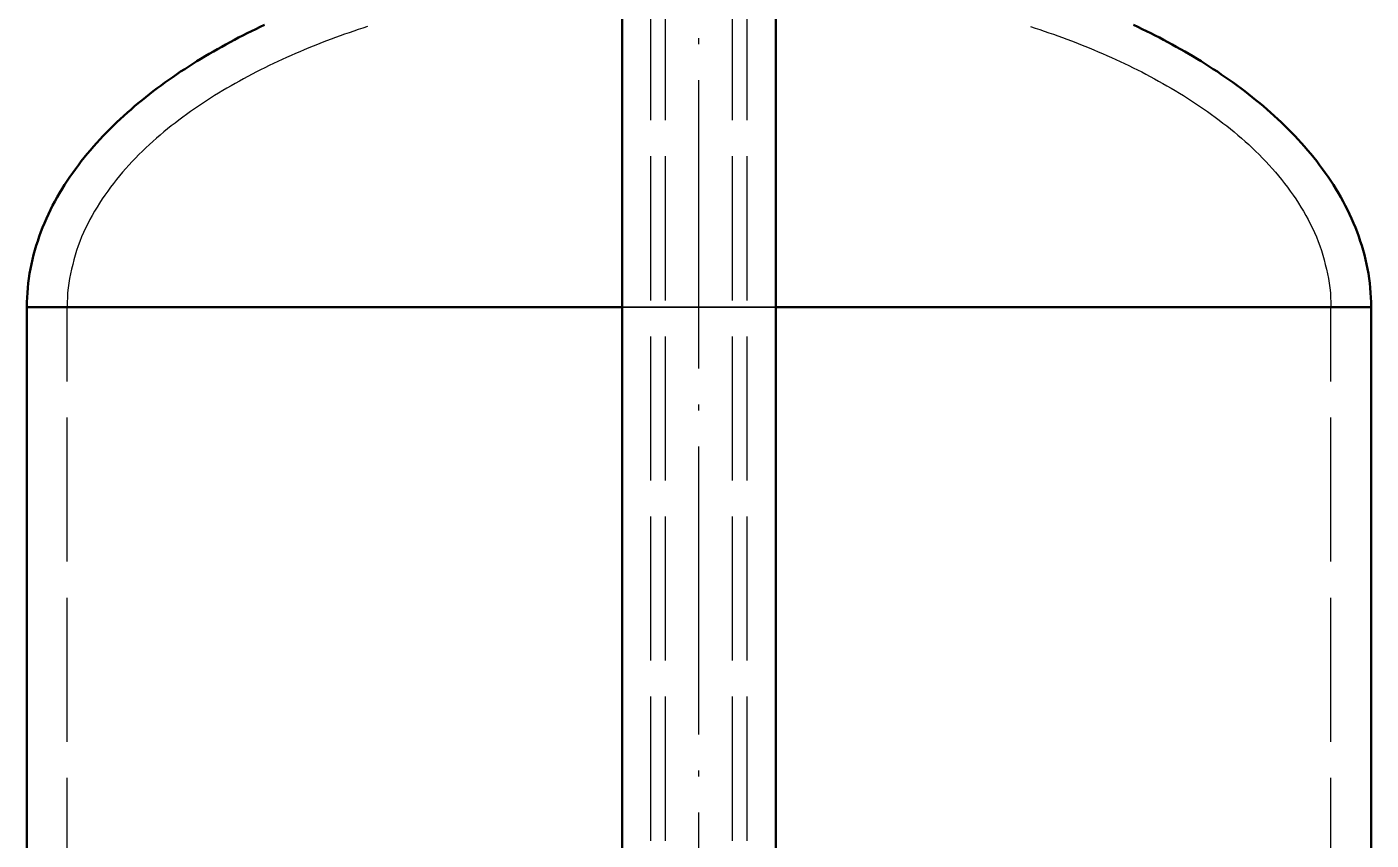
# Model space of a CAD drawing. Header units: millimetres. Extents: x 0 to 420, y 0 to 297.
# Drawn here: x 162.3 to 190.3, y 223.8 to 240.73 of the extents above; entities that cross this region are included whole.
import ezdxf

# ---------------------------------------------------------------- set-up
doc = ezdxf.new("R2010")
doc.units = ezdxf.units.MM
doc.linetypes.add('ISO02-TRAZOS', pattern=[3.75, 3, -0.75])
doc.linetypes.add('ISO04-TRAZO-PUNTO', pattern=[7.625, 6, -0.75, 0.125, -0.75])
for name, color, linetype, lineweight in [('01-VISIBLE', 7, 'CONTINUOUS', 50), ('02-OCULTA', 4, 'ISO02-TRAZOS', 25), ('03-EJE', 1, 'ISO04-TRAZO-PUNTO', 25)]:
    doc.layers.add(name, color=color, linetype=linetype, lineweight=lineweight)

msp = doc.modelspace()

# ---------------------------------------------------------------- linework, layer by layer
at = {"layer": '01-VISIBLE'}
for p, q in [((174.698, 245.305), (174.698, 190.44)), ((177.898, 245.305), (177.898, 190.44)), ((162.298, 162.64), (162.298, 234.9)), ((190.298, 162.64), (190.298, 234.9))]:
    msp.add_line(p, q, dxfattribs=at)
for points in [[(162.298, 234.9), (162.299, 235), (162.303, 235.1), (162.309, 235.2), (162.317, 235.3), (162.327, 235.399), (162.34, 235.498), (162.356, 235.597), (162.373, 235.696), (162.393, 235.794), (162.415, 235.891), (162.439, 235.988), (162.465, 236.085), (162.493, 236.181), (162.524, 236.276), (162.556, 236.371), (162.59, 236.464), (162.626, 236.558), (162.664, 236.65), (162.704, 236.742), (162.746, 236.833), (162.79, 236.923), (162.835, 237.012), (162.882, 237.1), (162.93, 237.188), (162.98, 237.274), (163.032, 237.36), (163.085, 237.445), (163.139, 237.529), (163.195, 237.612), (163.252, 237.694), (163.311, 237.775), (163.37, 237.855), (163.431, 237.935), (163.493, 238.013), (163.556, 238.09), (163.621, 238.167), (163.686, 238.243), (163.753, 238.317), (163.82, 238.391), (163.888, 238.464), (163.958, 238.536), (164.028, 238.608), (164.099, 238.678), (164.171, 238.747), (164.244, 238.816), (164.317, 238.884), (164.392, 238.951), (164.467, 239.017), (164.542, 239.082), (164.619, 239.146), (164.696, 239.21), (164.774, 239.273), (164.853, 239.334), (164.932, 239.396), (165.011, 239.456), (165.092, 239.516), (165.173, 239.574), (165.254, 239.632), (165.336, 239.69), (165.418, 239.746), (165.501, 239.802), (165.585, 239.857), (165.669, 239.912), (165.753, 239.965), (165.838, 240.018), (165.923, 240.07), (166.009, 240.122), (166.095, 240.173), (166.182, 240.223), (166.269, 240.272), (166.356, 240.321), (166.443, 240.369), (166.531, 240.417), (166.62, 240.464), (166.708, 240.51), (166.797, 240.556), (166.887, 240.601), (166.976, 240.645), (167.066, 240.689), (167.156, 240.732), (167.247, 240.775)], [(190.298, 234.9), (190.297, 235), (190.294, 235.1), (190.288, 235.2), (190.28, 235.3), (190.269, 235.399), (190.256, 235.498), (190.241, 235.597), (190.223, 235.696), (190.204, 235.794), (190.182, 235.891), (190.158, 235.988), (190.131, 236.085), (190.103, 236.181), (190.073, 236.276), (190.04, 236.371), (190.006, 236.464), (189.97, 236.558), (189.932, 236.65), (189.892, 236.742), (189.85, 236.833), (189.807, 236.923), (189.761, 237.012), (189.715, 237.1), (189.666, 237.188), (189.616, 237.274), (189.565, 237.36), (189.512, 237.445), (189.457, 237.529), (189.401, 237.612), (189.344, 237.694), (189.286, 237.775), (189.226, 237.855), (189.165, 237.935), (189.103, 238.013), (189.04, 238.09), (188.976, 238.167), (188.91, 238.243), (188.844, 238.317), (188.776, 238.391), (188.708, 238.464), (188.639, 238.536), (188.568, 238.608), (188.497, 238.678), (188.425, 238.747), (188.353, 238.816), (188.279, 238.884), (188.205, 238.951), (188.13, 239.017), (188.054, 239.082), (187.977, 239.146), (187.9, 239.21), (187.822, 239.273), (187.744, 239.334), (187.665, 239.396), (187.585, 239.456), (187.505, 239.516), (187.424, 239.574), (187.342, 239.632), (187.26, 239.69), (187.178, 239.746), (187.095, 239.802), (187.011, 239.857), (186.927, 239.912), (186.843, 239.965), (186.758, 240.018), (186.673, 240.07), (186.587, 240.122), (186.501, 240.173), (186.415, 240.223), (186.328, 240.272), (186.24, 240.321), (186.153, 240.369), (186.065, 240.417), (185.977, 240.464), (185.888, 240.51), (185.799, 240.556), (185.71, 240.601), (185.62, 240.645), (185.53, 240.689), (185.44, 240.732), (185.349, 240.775)], [(162.298, 234.9), (162.398, 234.9), (162.498, 234.9), (162.598, 234.9), (162.698, 234.9), (162.798, 234.9), (162.898, 234.9), (162.998, 234.9), (163.098, 234.9), (163.198, 234.9), (163.298, 234.9), (163.398, 234.9), (163.498, 234.9), (163.598, 234.9), (163.698, 234.9), (163.798, 234.9), (163.898, 234.9), (163.998, 234.9), (164.098, 234.9), (164.198, 234.9), (164.298, 234.9), (164.398, 234.9), (164.498, 234.9), (164.598, 234.9), (164.698, 234.9), (164.798, 234.9), (164.898, 234.9), (164.998, 234.9), (165.098, 234.9), (165.198, 234.9), (165.298, 234.9), (165.398, 234.9), (165.498, 234.9), (165.598, 234.9), (165.698, 234.9), (165.798, 234.9), (165.898, 234.9), (165.998, 234.9), (166.098, 234.9), (166.198, 234.9), (166.298, 234.9), (166.398, 234.9), (166.498, 234.9), (166.598, 234.9), (166.698, 234.9), (166.798, 234.9), (166.898, 234.9), (166.998, 234.9), (167.098, 234.9), (167.198, 234.9), (167.298, 234.9), (167.398, 234.9), (167.498, 234.9), (167.598, 234.9), (167.698, 234.9), (167.798, 234.9), (167.898, 234.9), (167.998, 234.9), (168.098, 234.9), (168.198, 234.9), (168.298, 234.9), (168.398, 234.9), (168.498, 234.9), (168.598, 234.9), (168.698, 234.9), (168.798, 234.9), (168.898, 234.9), (168.998, 234.9), (169.098, 234.9), (169.198, 234.9), (169.298, 234.9), (169.398, 234.9), (169.498, 234.9), (169.598, 234.9), (169.698, 234.9), (169.798, 234.9), (169.898, 234.9), (169.998, 234.9), (170.098, 234.9), (170.198, 234.9), (170.298, 234.9), (170.398, 234.9), (170.498, 234.9), (170.598, 234.9), (170.698, 234.9), (170.798, 234.9), (170.898, 234.9), (170.998, 234.9), (171.098, 234.9), (171.198, 234.9), (171.298, 234.9), (171.398, 234.9), (171.498, 234.9), (171.598, 234.9), (171.698, 234.9), (171.798, 234.9), (171.898, 234.9), (171.998, 234.9), (172.098, 234.9), (172.198, 234.9), (172.298, 234.9), (172.398, 234.9), (172.498, 234.9), (172.598, 234.9), (172.698, 234.9), (172.798, 234.9), (172.898, 234.9), (172.998, 234.9), (173.098, 234.9), (173.198, 234.9), (173.298, 234.9), (173.398, 234.9), (173.498, 234.9), (173.598, 234.9), (173.698, 234.9), (173.798, 234.9), (173.898, 234.9), (173.998, 234.9), (174.098, 234.9), (174.198, 234.9), (174.298, 234.9), (174.398, 234.9), (174.498, 234.9), (174.598, 234.9), (174.698, 234.9)], [(177.898, 234.9), (177.999, 234.9), (178.1, 234.9), (178.201, 234.9), (178.301, 234.9), (178.402, 234.9), (178.503, 234.9), (178.604, 234.9), (178.705, 234.9), (178.805, 234.9), (178.906, 234.9), (179.007, 234.9), (179.108, 234.9), (179.209, 234.9), (179.31, 234.9), (179.41, 234.9), (179.511, 234.9), (179.612, 234.9), (179.713, 234.9), (179.814, 234.9), (179.914, 234.9), (180.015, 234.9), (180.116, 234.9), (180.217, 234.9), (180.318, 234.9), (180.418, 234.9), (180.519, 234.9), (180.62, 234.9), (180.721, 234.9), (180.822, 234.9), (180.923, 234.9), (181.023, 234.9), (181.124, 234.9), (181.225, 234.9), (181.326, 234.9), (181.427, 234.9), (181.527, 234.9), (181.628, 234.9), (181.729, 234.9), (181.83, 234.9), (181.931, 234.9), (182.031, 234.9), (182.132, 234.9), (182.233, 234.9), (182.334, 234.9), (182.435, 234.9), (182.536, 234.9), (182.636, 234.9), (182.737, 234.9), (182.838, 234.9), (182.939, 234.9), (183.04, 234.9), (183.14, 234.9), (183.241, 234.9), (183.342, 234.9), (183.443, 234.9), (183.544, 234.9), (183.644, 234.9), (183.745, 234.9), (183.846, 234.9), (183.947, 234.9), (184.048, 234.9), (184.149, 234.9), (184.249, 234.9), (184.35, 234.9), (184.451, 234.9), (184.552, 234.9), (184.653, 234.9), (184.753, 234.9), (184.854, 234.9), (184.955, 234.9), (185.056, 234.9), (185.157, 234.9), (185.258, 234.9), (185.358, 234.9), (185.459, 234.9), (185.56, 234.9), (185.661, 234.9), (185.762, 234.9), (185.862, 234.9), (185.963, 234.9), (186.064, 234.9), (186.165, 234.9), (186.266, 234.9), (186.366, 234.9), (186.467, 234.9), (186.568, 234.9), (186.669, 234.9), (186.77, 234.9), (186.871, 234.9), (186.971, 234.9), (187.072, 234.9), (187.173, 234.9), (187.274, 234.9), (187.375, 234.9), (187.475, 234.9), (187.576, 234.9), (187.677, 234.9), (187.778, 234.9), (187.879, 234.9), (187.979, 234.9), (188.08, 234.9), (188.181, 234.9), (188.282, 234.9), (188.383, 234.9), (188.484, 234.9), (188.584, 234.9), (188.685, 234.9), (188.786, 234.9), (188.887, 234.9), (188.988, 234.9), (189.088, 234.9), (189.189, 234.9), (189.29, 234.9), (189.391, 234.9), (189.492, 234.9), (189.592, 234.9), (189.693, 234.9), (189.794, 234.9), (189.895, 234.9), (189.996, 234.9), (190.097, 234.9), (190.197, 234.9), (190.298, 234.9)]]:
    msp.add_lwpolyline(points, dxfattribs=at)
at = {"layer": '02-OCULTA'}
for p, q in [((175.298, 115.04), (175.298, 244.476)), ((175.598, 115.04), (175.598, 244.476)), ((176.998, 115.04), (176.998, 244.476)), ((177.298, 115.04), (177.298, 244.476)), ((163.138, 124.6), (163.138, 234.9)), ((189.458, 124.6), (189.458, 234.9))]:
    msp.add_line(p, q, dxfattribs=at)
for points in [[(169.391, 240.739), (169.296, 240.709), (169.201, 240.677), (169.106, 240.645), (169.012, 240.613), (168.917, 240.58), (168.823, 240.546), (168.729, 240.512), (168.635, 240.477), (168.541, 240.442), (168.448, 240.406), (168.355, 240.37), (168.262, 240.333), (168.169, 240.295), (168.077, 240.257), (167.984, 240.218), (167.892, 240.179), (167.801, 240.138), (167.709, 240.098), (167.618, 240.057), (167.527, 240.015), (167.437, 239.972), (167.346, 239.929), (167.256, 239.885), (167.167, 239.84), (167.078, 239.795), (166.989, 239.749), (166.9, 239.702), (166.812, 239.655), (166.724, 239.607), (166.637, 239.558), (166.55, 239.509), (166.463, 239.458), (166.377, 239.407), (166.292, 239.356), (166.206, 239.303), (166.122, 239.25), (166.038, 239.196), (165.954, 239.141), (165.871, 239.085), (165.788, 239.029), (165.706, 238.971), (165.625, 238.913), (165.544, 238.854), (165.464, 238.794), (165.384, 238.733), (165.306, 238.672), (165.227, 238.609), (165.15, 238.546), (165.073, 238.481), (164.998, 238.416), (164.923, 238.35), (164.849, 238.282), (164.776, 238.214), (164.703, 238.145), (164.632, 238.075), (164.562, 238.003), (164.492, 237.931), (164.424, 237.858), (164.357, 237.784), (164.291, 237.708), (164.226, 237.632), (164.163, 237.555), (164.101, 237.476), (164.04, 237.397), (163.981, 237.316), (163.923, 237.234), (163.867, 237.151), (163.813, 237.067), (163.76, 236.982), (163.709, 236.897), (163.659, 236.81), (163.611, 236.722), (163.565, 236.633), (163.52, 236.543), (163.478, 236.453), (163.438, 236.361), (163.401, 236.268), (163.366, 236.174), (163.334, 236.079), (163.305, 235.984), (163.278, 235.887), (163.253, 235.79), (163.23, 235.693), (163.208, 235.595), (163.188, 235.497), (163.17, 235.399), (163.156, 235.3), (163.146, 235.2), (163.141, 235.1), (163.139, 235), (163.138, 234.9)], [(183.205, 240.739), (183.3, 240.709), (183.395, 240.677), (183.49, 240.645), (183.585, 240.613), (183.679, 240.58), (183.773, 240.546), (183.867, 240.512), (183.961, 240.477), (184.055, 240.442), (184.148, 240.406), (184.242, 240.37), (184.335, 240.333), (184.427, 240.295), (184.52, 240.257), (184.612, 240.218), (184.704, 240.179), (184.796, 240.138), (184.887, 240.098), (184.978, 240.057), (185.069, 240.015), (185.16, 239.972), (185.25, 239.929), (185.34, 239.885), (185.429, 239.84), (185.519, 239.795), (185.608, 239.749), (185.696, 239.702), (185.784, 239.655), (185.872, 239.607), (185.959, 239.558), (186.046, 239.509), (186.133, 239.458), (186.219, 239.407), (186.305, 239.356), (186.39, 239.303), (186.475, 239.25), (186.559, 239.196), (186.642, 239.141), (186.725, 239.085), (186.808, 239.029), (186.89, 238.971), (186.971, 238.913), (187.052, 238.854), (187.132, 238.794), (187.212, 238.733), (187.291, 238.672), (187.369, 238.609), (187.446, 238.546), (187.523, 238.481), (187.599, 238.416), (187.674, 238.35), (187.748, 238.282), (187.821, 238.214), (187.893, 238.145), (187.964, 238.075), (188.035, 238.003), (188.104, 237.931), (188.172, 237.858), (188.239, 237.784), (188.305, 237.708), (188.37, 237.632), (188.433, 237.555), (188.495, 237.476), (188.556, 237.397), (188.615, 237.316), (188.673, 237.234), (188.729, 237.151), (188.784, 237.067), (188.837, 236.982), (188.888, 236.897), (188.937, 236.81), (188.985, 236.722), (189.032, 236.633), (189.076, 236.543), (189.118, 236.453), (189.158, 236.361), (189.196, 236.268), (189.23, 236.174), (189.262, 236.079), (189.291, 235.984), (189.318, 235.887), (189.343, 235.79), (189.366, 235.693), (189.388, 235.595), (189.408, 235.497), (189.426, 235.399), (189.441, 235.3), (189.45, 235.2), (189.455, 235.1), (189.457, 235), (189.458, 234.9)], [(176.298, 234.9), (176.198, 234.9), (176.098, 234.9), (175.998, 234.9), (175.898, 234.9), (175.798, 234.9), (175.698, 234.9), (175.598, 234.9), (175.498, 234.9), (175.398, 234.9), (175.298, 234.9), (175.198, 234.9), (175.098, 234.9), (174.998, 234.9), (174.898, 234.9), (174.798, 234.9), (174.698, 234.9), (174.598, 234.9), (174.498, 234.9), (174.398, 234.9), (174.298, 234.9), (174.198, 234.9), (174.098, 234.9), (173.998, 234.9), (173.898, 234.9), (173.798, 234.9), (173.698, 234.9), (173.598, 234.9), (173.498, 234.9), (173.398, 234.9), (173.298, 234.9), (173.198, 234.9), (173.098, 234.9), (172.998, 234.9), (172.898, 234.9), (172.798, 234.9), (172.698, 234.9), (172.598, 234.9), (172.498, 234.9), (172.398, 234.9), (172.298, 234.9), (172.198, 234.9), (172.098, 234.9), (171.998, 234.9), (171.898, 234.9), (171.798, 234.9), (171.698, 234.9), (171.598, 234.9), (171.498, 234.9), (171.398, 234.9), (171.298, 234.9), (171.198, 234.9), (171.098, 234.9), (170.998, 234.9), (170.898, 234.9), (170.798, 234.9), (170.698, 234.9), (170.598, 234.9), (170.498, 234.9), (170.398, 234.9), (170.298, 234.9), (170.198, 234.9), (170.098, 234.9), (169.998, 234.9), (169.898, 234.9), (169.798, 234.9), (169.698, 234.9), (169.598, 234.9), (169.498, 234.9), (169.398, 234.9), (169.298, 234.9), (169.198, 234.9), (169.098, 234.9), (168.998, 234.9), (168.898, 234.9), (168.798, 234.9), (168.698, 234.9), (168.598, 234.9), (168.498, 234.9), (168.398, 234.9), (168.298, 234.9), (168.198, 234.9), (168.098, 234.9), (167.998, 234.9), (167.898, 234.9), (167.798, 234.9), (167.698, 234.9), (167.598, 234.9), (167.498, 234.9), (167.398, 234.9), (167.298, 234.9), (167.198, 234.9), (167.098, 234.9), (166.998, 234.9), (166.898, 234.9), (166.798, 234.9), (166.698, 234.9), (166.598, 234.9), (166.498, 234.9), (166.398, 234.9), (166.298, 234.9), (166.198, 234.9), (166.098, 234.9), (165.998, 234.9), (165.898, 234.9), (165.798, 234.9), (165.698, 234.9), (165.598, 234.9), (165.498, 234.9), (165.398, 234.9), (165.298, 234.9), (165.198, 234.9), (165.098, 234.9), (164.998, 234.9), (164.898, 234.9), (164.798, 234.9), (164.698, 234.9), (164.598, 234.9), (164.498, 234.9), (164.398, 234.9), (164.298, 234.9), (164.198, 234.9), (164.098, 234.9), (163.998, 234.9), (163.898, 234.9), (163.798, 234.9), (163.698, 234.9), (163.598, 234.9), (163.498, 234.9), (163.398, 234.9), (163.298, 234.9), (163.198, 234.9), (163.098, 234.9), (162.998, 234.9), (162.898, 234.9), (162.798, 234.9), (162.698, 234.9), (162.598, 234.9), (162.498, 234.9), (162.398, 234.9), (162.298, 234.9)], [(176.298, 234.9), (176.198, 234.9), (176.097, 234.9), (175.997, 234.9), (175.896, 234.9), (175.796, 234.9), (175.695, 234.9), (175.595, 234.9), (175.494, 234.9), (175.394, 234.9), (175.294, 234.9), (175.193, 234.9), (175.093, 234.9), (174.992, 234.9), (174.892, 234.9), (174.791, 234.9), (174.691, 234.9), (174.59, 234.9), (174.49, 234.9), (174.389, 234.9), (174.289, 234.9), (174.189, 234.9), (174.088, 234.9), (173.988, 234.9), (173.887, 234.9), (173.787, 234.9), (173.686, 234.9), (173.586, 234.9), (173.485, 234.9), (173.385, 234.9), (173.284, 234.9), (173.184, 234.9), (173.083, 234.9), (172.983, 234.9), (172.883, 234.9), (172.782, 234.9), (172.682, 234.9), (172.581, 234.9), (172.481, 234.9), (172.38, 234.9), (172.28, 234.9), (172.179, 234.9), (172.079, 234.9), (171.978, 234.9), (171.878, 234.9), (171.778, 234.9), (171.677, 234.9), (171.577, 234.9), (171.476, 234.9), (171.376, 234.9), (171.275, 234.9), (171.175, 234.9), (171.074, 234.9), (170.974, 234.9), (170.873, 234.9), (170.773, 234.9), (170.673, 234.9), (170.572, 234.9), (170.472, 234.9), (170.371, 234.9), (170.271, 234.9), (170.17, 234.9), (170.07, 234.9), (169.969, 234.9), (169.869, 234.9), (169.768, 234.9), (169.668, 234.9), (169.567, 234.9), (169.467, 234.9), (169.367, 234.9), (169.266, 234.9), (169.166, 234.9), (169.065, 234.9), (168.965, 234.9), (168.864, 234.9), (168.764, 234.9), (168.663, 234.9), (168.563, 234.9), (168.462, 234.9), (168.362, 234.9), (168.262, 234.9), (168.161, 234.9), (168.061, 234.9), (167.96, 234.9), (167.86, 234.9), (167.759, 234.9), (167.659, 234.9), (167.558, 234.9), (167.458, 234.9), (167.357, 234.9), (167.257, 234.9), (167.156, 234.9), (167.056, 234.9), (166.956, 234.9), (166.855, 234.9), (166.755, 234.9), (166.654, 234.9), (166.554, 234.9), (166.453, 234.9), (166.353, 234.9), (166.252, 234.9), (166.152, 234.9), (166.051, 234.9), (165.951, 234.9), (165.851, 234.9), (165.75, 234.9), (165.65, 234.9), (165.549, 234.9), (165.449, 234.9), (165.348, 234.9), (165.248, 234.9), (165.147, 234.9), (165.047, 234.9), (164.946, 234.9), (164.846, 234.9), (164.745, 234.9), (164.645, 234.9), (164.545, 234.9), (164.444, 234.9), (164.344, 234.9), (164.243, 234.9), (164.143, 234.9), (164.042, 234.9), (163.942, 234.9), (163.841, 234.9), (163.741, 234.9), (163.64, 234.9), (163.54, 234.9), (163.44, 234.9), (163.339, 234.9), (163.239, 234.9), (163.138, 234.9)], [(163.138, 234.9), (163.238, 234.9), (163.338, 234.9), (163.438, 234.9), (163.538, 234.9), (163.639, 234.9), (163.739, 234.9), (163.839, 234.9), (163.939, 234.9), (164.039, 234.9), (164.139, 234.9), (164.239, 234.9), (164.339, 234.9), (164.439, 234.9), (164.539, 234.9), (164.639, 234.9), (164.739, 234.9), (164.839, 234.9), (164.94, 234.9), (165.04, 234.9), (165.14, 234.9), (165.24, 234.9), (165.34, 234.9), (165.44, 234.9), (165.54, 234.9), (165.64, 234.9), (165.74, 234.9), (165.84, 234.9), (165.94, 234.9), (166.04, 234.9), (166.14, 234.9), (166.241, 234.9), (166.341, 234.9), (166.441, 234.9), (166.541, 234.9), (166.641, 234.9), (166.741, 234.9), (166.841, 234.9), (166.941, 234.9), (167.041, 234.9), (167.141, 234.9), (167.241, 234.9), (167.341, 234.9), (167.441, 234.9), (167.542, 234.9), (167.642, 234.9), (167.742, 234.9), (167.842, 234.9), (167.942, 234.9), (168.042, 234.9), (168.142, 234.9), (168.242, 234.9), (168.342, 234.9), (168.442, 234.9), (168.542, 234.9), (168.642, 234.9), (168.742, 234.9), (168.842, 234.9), (168.943, 234.9), (169.043, 234.9), (169.143, 234.9), (169.243, 234.9), (169.343, 234.9), (169.443, 234.9), (169.543, 234.9), (169.643, 234.9), (169.743, 234.9), (169.843, 234.9), (169.943, 234.9), (170.043, 234.9), (170.143, 234.9), (170.244, 234.9), (170.344, 234.9), (170.444, 234.9), (170.544, 234.9), (170.644, 234.9), (170.744, 234.9), (170.844, 234.9), (170.944, 234.9), (171.044, 234.9), (171.144, 234.9), (171.244, 234.9), (171.344, 234.9), (171.444, 234.9), (171.545, 234.9), (171.645, 234.9), (171.745, 234.9), (171.845, 234.9), (171.945, 234.9), (172.045, 234.9), (172.145, 234.9), (172.245, 234.9), (172.345, 234.9), (172.445, 234.9), (172.545, 234.9), (172.645, 234.9), (172.745, 234.9), (172.846, 234.9), (172.946, 234.9), (173.046, 234.9), (173.146, 234.9), (173.246, 234.9), (173.346, 234.9), (173.446, 234.9), (173.546, 234.9), (173.646, 234.9), (173.746, 234.9), (173.846, 234.9), (173.946, 234.9), (174.046, 234.9), (174.147, 234.9), (174.247, 234.9), (174.347, 234.9), (174.447, 234.9), (174.547, 234.9), (174.647, 234.9), (174.747, 234.9), (174.847, 234.9), (174.947, 234.9), (175.047, 234.9), (175.147, 234.9), (175.247, 234.9), (175.347, 234.9), (175.448, 234.9), (175.548, 234.9), (175.648, 234.9), (175.748, 234.9), (175.848, 234.9), (175.948, 234.9), (176.048, 234.9), (176.148, 234.9), (176.248, 234.9), (176.348, 234.9), (176.448, 234.9), (176.548, 234.9), (176.648, 234.9), (176.748, 234.9), (176.849, 234.9), (176.949, 234.9), (177.049, 234.9), (177.149, 234.9), (177.249, 234.9), (177.349, 234.9), (177.449, 234.9), (177.549, 234.9), (177.649, 234.9), (177.749, 234.9), (177.849, 234.9), (177.949, 234.9), (178.049, 234.9), (178.15, 234.9), (178.25, 234.9), (178.35, 234.9), (178.45, 234.9), (178.55, 234.9), (178.65, 234.9), (178.75, 234.9), (178.85, 234.9), (178.95, 234.9), (179.05, 234.9), (179.15, 234.9), (179.25, 234.9), (179.35, 234.9), (179.451, 234.9), (179.551, 234.9), (179.651, 234.9), (179.751, 234.9), (179.851, 234.9), (179.951, 234.9), (180.051, 234.9), (180.151, 234.9), (180.251, 234.9), (180.351, 234.9), (180.451, 234.9), (180.551, 234.9), (180.651, 234.9), (180.752, 234.9), (180.852, 234.9), (180.952, 234.9), (181.052, 234.9), (181.152, 234.9), (181.252, 234.9), (181.352, 234.9), (181.452, 234.9), (181.552, 234.9), (181.652, 234.9), (181.752, 234.9), (181.852, 234.9), (181.952, 234.9), (182.053, 234.9), (182.153, 234.9), (182.253, 234.9), (182.353, 234.9), (182.453, 234.9), (182.553, 234.9), (182.653, 234.9), (182.753, 234.9), (182.853, 234.9), (182.953, 234.9), (183.053, 234.9), (183.153, 234.9), (183.253, 234.9), (183.354, 234.9), (183.454, 234.9), (183.554, 234.9), (183.654, 234.9), (183.754, 234.9), (183.854, 234.9), (183.954, 234.9), (184.054, 234.9), (184.154, 234.9), (184.254, 234.9), (184.354, 234.9), (184.454, 234.9), (184.554, 234.9), (184.655, 234.9), (184.755, 234.9), (184.855, 234.9), (184.955, 234.9), (185.055, 234.9), (185.155, 234.9), (185.255, 234.9), (185.355, 234.9), (185.455, 234.9), (185.555, 234.9), (185.655, 234.9), (185.755, 234.9), (185.855, 234.9), (185.955, 234.9), (186.056, 234.9), (186.156, 234.9), (186.256, 234.9), (186.356, 234.9), (186.456, 234.9), (186.556, 234.9), (186.656, 234.9), (186.756, 234.9), (186.856, 234.9), (186.956, 234.9), (187.056, 234.9), (187.156, 234.9), (187.256, 234.9), (187.357, 234.9), (187.457, 234.9), (187.557, 234.9), (187.657, 234.9), (187.757, 234.9), (187.857, 234.9), (187.957, 234.9), (188.057, 234.9), (188.157, 234.9), (188.257, 234.9), (188.357, 234.9), (188.457, 234.9), (188.557, 234.9), (188.658, 234.9), (188.758, 234.9), (188.858, 234.9), (188.958, 234.9), (189.058, 234.9), (189.158, 234.9), (189.258, 234.9), (189.358, 234.9), (189.458, 234.9)], [(174.698, 234.9), (174.798, 234.9), (174.898, 234.9), (174.998, 234.9), (175.098, 234.9), (175.198, 234.9), (175.298, 234.9), (175.398, 234.9), (175.498, 234.9), (175.598, 234.9), (175.698, 234.9), (175.798, 234.9), (175.898, 234.9), (175.998, 234.9), (176.098, 234.9), (176.198, 234.9), (176.298, 234.9), (176.398, 234.9), (176.498, 234.9), (176.598, 234.9), (176.698, 234.9), (176.798, 234.9), (176.898, 234.9), (176.998, 234.9), (177.098, 234.9), (177.198, 234.9), (177.298, 234.9), (177.398, 234.9), (177.498, 234.9), (177.598, 234.9), (177.698, 234.9), (177.798, 234.9), (177.898, 234.9)], [(190.298, 234.9), (190.197, 234.9), (190.097, 234.9), (189.996, 234.9), (189.895, 234.9), (189.795, 234.9), (189.694, 234.9), (189.593, 234.9), (189.492, 234.9), (189.392, 234.9), (189.291, 234.9), (189.19, 234.9), (189.09, 234.9), (188.989, 234.9), (188.888, 234.9), (188.787, 234.9), (188.687, 234.9), (188.586, 234.9), (188.485, 234.9), (188.384, 234.9), (188.284, 234.9), (188.183, 234.9), (188.082, 234.9), (187.982, 234.9), (187.881, 234.9), (187.78, 234.9), (187.679, 234.9), (187.579, 234.9), (187.478, 234.9), (187.377, 234.9), (187.277, 234.9), (187.176, 234.9), (187.075, 234.9), (186.974, 234.9), (186.874, 234.9), (186.773, 234.9), (186.672, 234.9), (186.572, 234.9), (186.471, 234.9), (186.37, 234.9), (186.269, 234.9), (186.169, 234.9), (186.068, 234.9), (185.967, 234.9), (185.867, 234.9), (185.766, 234.9), (185.665, 234.9), (185.564, 234.9), (185.464, 234.9), (185.363, 234.9), (185.262, 234.9), (185.161, 234.9), (185.061, 234.9), (184.96, 234.9), (184.859, 234.9), (184.759, 234.9), (184.658, 234.9), (184.557, 234.9), (184.456, 234.9), (184.356, 234.9), (184.255, 234.9), (184.154, 234.9), (184.054, 234.9), (183.953, 234.9), (183.852, 234.9), (183.751, 234.9), (183.651, 234.9), (183.55, 234.9), (183.449, 234.9), (183.349, 234.9), (183.248, 234.9), (183.147, 234.9), (183.046, 234.9), (182.946, 234.9), (182.845, 234.9), (182.744, 234.9), (182.643, 234.9), (182.543, 234.9), (182.442, 234.9), (182.341, 234.9), (182.241, 234.9), (182.14, 234.9), (182.039, 234.9), (181.938, 234.9), (181.838, 234.9), (181.737, 234.9), (181.636, 234.9), (181.536, 234.9), (181.435, 234.9), (181.334, 234.9), (181.233, 234.9), (181.133, 234.9), (181.032, 234.9), (180.931, 234.9), (180.831, 234.9), (180.73, 234.9), (180.629, 234.9), (180.528, 234.9), (180.428, 234.9), (180.327, 234.9), (180.226, 234.9), (180.125, 234.9), (180.025, 234.9), (179.924, 234.9), (179.823, 234.9), (179.723, 234.9), (179.622, 234.9), (179.521, 234.9), (179.42, 234.9), (179.32, 234.9), (179.219, 234.9), (179.118, 234.9), (179.018, 234.9), (178.917, 234.9), (178.816, 234.9), (178.715, 234.9), (178.615, 234.9), (178.514, 234.9), (178.413, 234.9), (178.313, 234.9), (178.212, 234.9), (178.111, 234.9), (178.01, 234.9), (177.91, 234.9), (177.809, 234.9), (177.708, 234.9), (177.608, 234.9), (177.507, 234.9), (177.406, 234.9), (177.305, 234.9), (177.205, 234.9), (177.104, 234.9), (177.003, 234.9), (176.902, 234.9), (176.802, 234.9), (176.701, 234.9), (176.6, 234.9), (176.5, 234.9), (176.399, 234.9), (176.298, 234.9)], [(189.458, 234.9), (189.358, 234.9), (189.257, 234.9), (189.157, 234.9), (189.056, 234.9), (188.956, 234.9), (188.855, 234.9), (188.755, 234.9), (188.654, 234.9), (188.554, 234.9), (188.454, 234.9), (188.353, 234.9), (188.253, 234.9), (188.152, 234.9), (188.052, 234.9), (187.951, 234.9), (187.851, 234.9), (187.75, 234.9), (187.65, 234.9), (187.549, 234.9), (187.449, 234.9), (187.349, 234.9), (187.248, 234.9), (187.148, 234.9), (187.047, 234.9), (186.947, 234.9), (186.846, 234.9), (186.746, 234.9), (186.645, 234.9), (186.545, 234.9), (186.444, 234.9), (186.344, 234.9), (186.243, 234.9), (186.143, 234.9), (186.043, 234.9), (185.942, 234.9), (185.842, 234.9), (185.741, 234.9), (185.641, 234.9), (185.54, 234.9), (185.44, 234.9), (185.339, 234.9), (185.239, 234.9), (185.138, 234.9), (185.038, 234.9), (184.938, 234.9), (184.837, 234.9), (184.737, 234.9), (184.636, 234.9), (184.536, 234.9), (184.435, 234.9), (184.335, 234.9), (184.234, 234.9), (184.134, 234.9), (184.033, 234.9), (183.933, 234.9), (183.833, 234.9), (183.732, 234.9), (183.632, 234.9), (183.531, 234.9), (183.431, 234.9), (183.33, 234.9), (183.23, 234.9), (183.129, 234.9), (183.029, 234.9), (182.928, 234.9), (182.828, 234.9), (182.727, 234.9), (182.627, 234.9), (182.527, 234.9), (182.426, 234.9), (182.326, 234.9), (182.225, 234.9), (182.125, 234.9), (182.024, 234.9), (181.924, 234.9), (181.823, 234.9), (181.723, 234.9), (181.622, 234.9), (181.522, 234.9), (181.422, 234.9), (181.321, 234.9), (181.221, 234.9), (181.12, 234.9), (181.02, 234.9), (180.919, 234.9), (180.819, 234.9), (180.718, 234.9), (180.618, 234.9), (180.517, 234.9), (180.417, 234.9), (180.316, 234.9), (180.216, 234.9), (180.116, 234.9), (180.015, 234.9), (179.915, 234.9), (179.814, 234.9), (179.714, 234.9), (179.613, 234.9), (179.513, 234.9), (179.412, 234.9), (179.312, 234.9), (179.211, 234.9), (179.111, 234.9), (179.011, 234.9), (178.91, 234.9), (178.81, 234.9), (178.709, 234.9), (178.609, 234.9), (178.508, 234.9), (178.408, 234.9), (178.307, 234.9), (178.207, 234.9), (178.106, 234.9), (178.006, 234.9), (177.905, 234.9), (177.805, 234.9), (177.705, 234.9), (177.604, 234.9), (177.504, 234.9), (177.403, 234.9), (177.303, 234.9), (177.202, 234.9), (177.102, 234.9), (177.001, 234.9), (176.901, 234.9), (176.8, 234.9), (176.7, 234.9), (176.6, 234.9), (176.499, 234.9), (176.399, 234.9), (176.298, 234.9)]]:
    msp.add_lwpolyline(points, dxfattribs=at)
at = {"layer": '03-EJE'}
msp.add_line((176.298, 104), (176.298, 251.876), dxfattribs=at)

doc.saveas('drawing.dxf')
